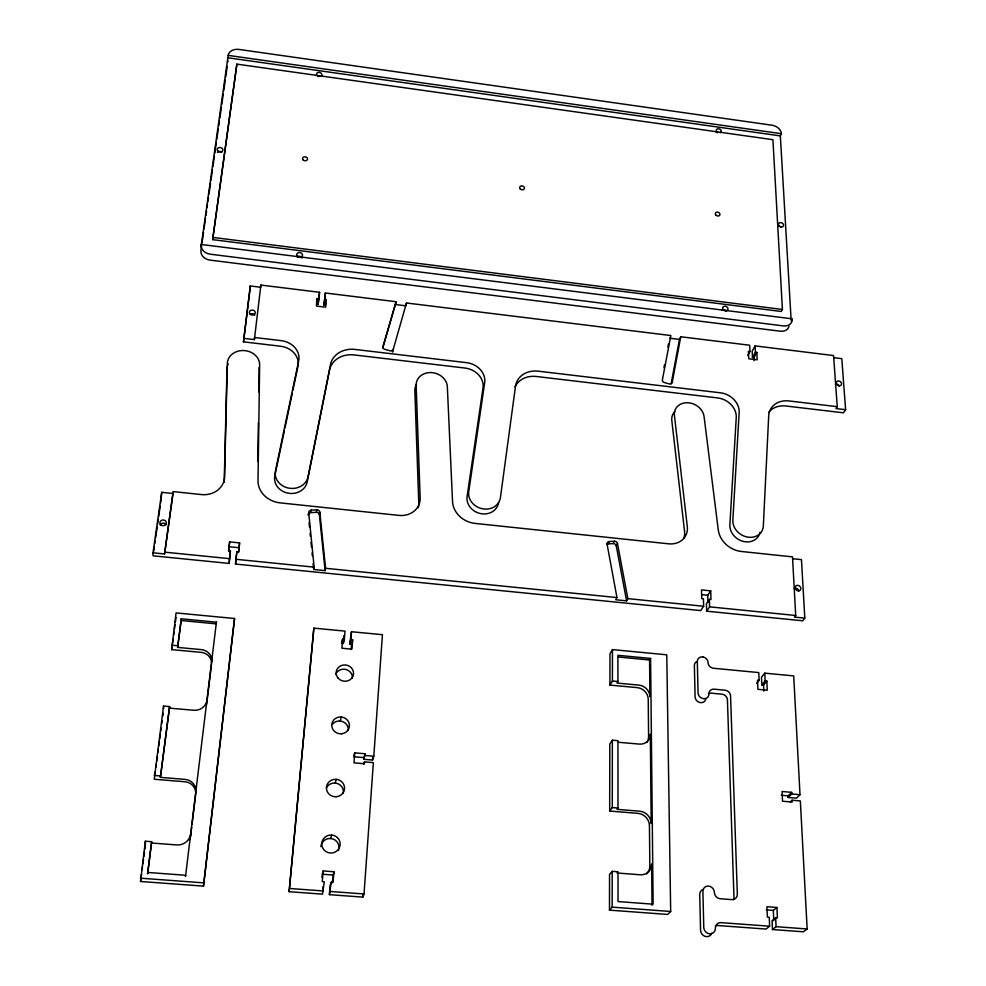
<?xml version="1.0" encoding="UTF-8"?>
<svg xmlns="http://www.w3.org/2000/svg" width="986" height="986" viewBox="0 0 986 986"><rect width="100%" height="100%" fill="white"/><g stroke="black" fill="none" stroke-linecap="round" stroke-linejoin="round"><path stroke-width="1.48" d="M646.656 742.618A11.487 10.402 39.5 0 0 648.591 736.579L648.233 699.173A11.339 10.205 36.9 0 0 637.239 687.624L609.915 685.085L609.977 653.804L612.454 649.601L666.77 654.815L670.677 911.483L667.658 914.441L609.484 910.14L612.158 907.132L612.207 871.341L618.025 871.797L618.037 901.561L653.126 904.187L650.587 658.438L617.914 655.32L617.926 681.536L616.977 683.064L638.903 685.11A11.376 10.23 36.8 0 1 649.934 696.695L649.577 659.991L650.587 658.438M646.533 873.941A12.066 11.08 51 0 0 649.823 865.942L649.441 825.652A11.881 10.883 47.1 0 0 638.028 813.376L609.668 811.047L612.281 807.559L612.355 740.203L617.951 740.696L617.988 808.027L617.002 809.333L639.754 811.219A11.918 10.908 47 0 1 651.204 823.532L650.316 734.2A11.524 10.439 39.4 0 1 639.298 744.097L618.468 742.261M609.915 685.085L612.417 681.018L612.454 649.601M163.54 708.823L163.553 706.05L169.592 706.58L160.398 777.362L184.974 779.384A12.461 11.746 -18 0 1 195.795 792.115M609.484 910.14L609.545 874.52L612.207 871.341M609.668 811.047L609.804 743.999L612.355 740.203M164.563 553.959L173.055 493.505L161.729 492.31L153.003 552.801L164.563 553.959L173.08 491.583L201.452 494.578A20.78 18.118 1.7 0 0 224.561 477.125L227.335 363.44A16.183 13.644 5.7 0 1 243.752 350.535A16.183 13.644 5.7 0 1 259.651 364.808L258.012 480.7A24.391 21.409 6.3 0 0 280.147 502.872L398.948 515.395A20.151 17.797 14 0 0 420.159 498.053L416.154 385.415A15.751 13.373 15.1 0 1 431.202 372.572A15.751 13.373 15.1 0 1 447.336 386.685L452.537 501.517A23.787 20.916 18.9 0 0 475.129 523.418L668.644 543.816A19.757 16.959 29.7 0 0 687.316 526.647L674.424 415.463A15.419 12.793 27 0 1 687.649 402.732A15.419 12.793 27 0 1 704.078 416.61L718.276 529.963A23.454 19.831 32.5 0 0 741.46 551.494L792.497 556.868L795.714 615.498L794.433 617.1L804.81 618.136L801.458 559.629L792.707 558.717M211.596 663.307A11.869 10.92 -5.5 0 0 201.107 652.35L171.675 649.626L176.075 612.91L234.545 618.505L203.498 886.118L140.53 881.484L145.361 841.218L151.659 841.711L147.617 873.695L151.659 841.711M257.839 461.152L258.381 422.661M258.825 391.873L259.133 370.317A16.096 13.594 5.6 0 0 258.887 367.766M211.707 661.557A11.918 10.945 -5.3 0 0 201.255 649.601L177.628 647.408L181.239 618.814L216.415 622.154L216.304 623.855L181.202 620.514L181.239 618.814M224.216 482.228L226.99 368.974A16.096 13.594 5.6 0 1 227.335 366.435M201.144 244.466A10.501 8.492 5.7 0 0 210.4 254.215L783.34 325.898A9.885 7.814 27.6 0 0 792.337 318.848L201.144 244.466L201.07 246.71L228.173 55.376A9.823 7.42 8.2 0 1 238.92 49.423L772.124 125.234A9.244 6.89 24.1 0 1 781.405 133.702L780.345 135.895L791.092 319.316M212.643 239.635L236.874 64.127L772.925 139.692L782.416 309.468L781.294 311.477L212.643 239.635L236.874 64.127M321.917 877.257L323.149 870.946L333.897 871.747L333.034 882.433L331.185 882.285L330.15 885.502L329.41 894.659L362.799 897.112L363.021 894.08M363.896 757.605L353.617 756.73L354.75 752.873L365.079 753.76L363.772 759.306L372.572 760.046L372.782 756.989M362.799 897.112L364.031 893.969L373.361 762.622L364.487 761.87L363.698 764.397M372.572 760.046L373.805 756.225L382.432 634.676L351.46 631.73L349.747 644.043L351.583 644.215L352.668 639.852L350.819 639.668L349.747 644.043M363.772 759.306L365.079 753.76M364.487 761.87L364.352 763.706L353.986 762.831L354.75 752.873M292.891 390.333L297.969 366.311A19.634 16.565 7.4 0 0 280.554 346.234L243.48 341.846L250.259 285.965L260.686 287.246L260.883 285.065L319.563 292.287L318.108 304.415L316.444 304.218L317.233 298.524L318.909 298.733M228.74 551.174L229.652 541.893L239.598 542.904L238.649 552.172M250.062 288.368L250.259 285.965M153.003 552.801L153.04 555.821L229.122 563.425L230.416 550.977L228.579 550.792L229.652 541.893M230.416 550.977L229.122 563.425M203.498 886.118L234.545 618.505M329.41 894.659L331.185 882.285M350.819 639.668L351.46 631.73M332.233 882.606L333.897 871.747M351.164 649.515L351.583 644.215M352.668 639.852L351.928 649.17L341.883 648.221L342.647 638.903L344.373 639.064L345.026 631.114L313.856 628.144L289.12 891.689L322.508 894.154L324.258 881.767L322.262 881.62L323.149 870.946M322.89 889.569L323.137 886.513M342.647 638.903L341.624 643.279L343.338 643.439L343.991 635.526M243.739 338.346L254.376 339.603L254.561 337.495L281.17 340.651A19.732 16.626 7.5 0 1 298.684 360.814L275.451 470.815A16.565 14.507 7 0 0 288.787 488.132A16.565 14.507 7 0 0 308.002 476.867L330.47 364.537A23.27 19.695 11.1 0 1 355.046 349.426L466.649 362.675A19.252 16.269 16.7 0 1 484.681 382.617L468.744 491.694A16.17 14.174 19.3 0 0 482.585 508.813A16.17 14.174 19.3 0 0 500.42 497.61L515.505 386.241A22.789 19.202 20.3 0 1 538.282 371.18L720.47 392.81A18.894 15.542 28 0 1 739.167 412.456L732.845 520.201A15.949 13.434 32.5 0 0 747.339 537.05A15.949 13.434 32.5 0 0 763.337 525.945L768.698 415.919A22.468 18.266 30.4 0 1 789.096 400.957L837.25 406.676L833.564 355.564L755.103 345.901L752.182 351.152L752.466 357.45L753.908 357.622L756.841 352.396L755.399 352.224L752.466 357.45M804.81 618.136L802.666 620.786L706.629 611.184L706.432 603.728L709.365 599.365L710.955 599.525L710.709 590.848L701.514 589.911L701.736 598.601L703.437 598.773L703.634 606.254L700.713 610.593L235.518 564.066L236.837 551.63L238.55 551.803L239.598 542.904M236.837 551.63L235.518 564.066M289.12 891.689L313.856 628.144M382.815 347.885L396.113 301.716L325.38 293.002L324.739 299.436L326.304 299.633L325.565 307.176L316.469 306.067L317.233 298.524M326.304 299.633L325.454 305.315L323.913 305.13L325.38 293.002M318.108 304.415L319.563 292.287M216.415 622.154L185.516 876.505L185.578 875.26L147.592 872.45M191.703 827.094L190.618 835.992A12.621 11.943 -24.3 0 1 190.175 838.063M192.06 824.123L195.672 794.445A12.424 11.709 -18.3 0 0 195.746 793.422M206.838 702.722L211.522 664.256M254.376 339.603L260.883 285.065M243.48 341.846L249.976 289.564M160.398 777.362L169.592 706.58M177.628 647.408L181.202 620.514M195.733 792.387A12.424 11.709 -18.3 0 0 184.887 781.75L154.26 779.248L163.553 706.05M140.53 881.484L141.516 874.126M142.107 869.714L142.502 866.78M142.896 863.835L143.488 859.422M143.882 856.477L144.474 852.064M144.868 849.131L145.46 844.719M154.864 774.737L155.27 771.742M155.874 767.231L156.281 764.236M156.675 761.229L157.279 756.73M157.896 752.232L158.29 749.224M158.697 746.229L159.301 741.718M159.707 738.724L160.311 734.225M160.718 731.218L161.112 728.21M161.716 723.712L162.123 720.717M162.727 716.206L163.134 713.211M171.675 649.626L172.069 646.705M172.464 643.784L173.043 639.396M173.635 635.021L174.029 632.1M174.423 629.179L175.015 624.791M175.409 621.87L175.989 617.482M201.588 245.859L200.947 250.419A10.452 8.467 5.7 0 0 210.141 260.131L780.308 331.197A9.835 7.789 27.6 0 0 789.083 326.243M202.031 242.815L203.547 232.166M203.979 229.122L205.495 218.485M205.938 215.441L206.579 210.881M207.023 207.836L207.454 204.792M207.886 201.748L208.539 197.188M208.97 194.143L210.486 183.507M210.93 180.463L212.446 169.814M212.877 166.77L214.393 156.133M214.837 153.089L216.353 142.44M216.784 139.396L218.3 128.759M218.744 125.715L219.397 121.155M219.829 118.11L221.345 107.462M221.776 104.43L223.304 93.781M223.736 90.737L225.252 80.088M225.683 77.056L227.211 66.407M153.693 551.297L154.346 546.774M154.777 543.754L155.209 540.735M155.64 537.715L157.168 527.165M157.6 524.145L158.253 519.622M158.684 516.602L160.213 506.04M160.644 503.033L161.729 492.31M323.913 305.13L324.739 299.436M325.121 570.647L325.577 568.293L319.809 512.202A2.785 2.477 8.2 0 0 316.789 509.861L311.071 510.156A2.798 2.477 7.9 0 0 308.717 512.769L308.31 515.234A2.785 2.477 7.8 0 1 310.664 512.634L316.37 512.338A2.785 2.477 8.2 0 1 319.378 514.667L325.121 570.647L313.708 569.501L313.104 563.474M310.836 512.621L311.243 510.144M316.37 512.338L316.789 509.861M319.378 514.667L319.809 512.202M313.708 569.501L314.127 567.147L308.717 512.769M671.17 383.616L679.453 339.418L680.734 336.756L749.693 345.236L749.976 351.558L747.795 355.49M680.734 336.756L672.193 382.494A2.551 2.108 25.5 0 1 669.346 383.924L664.453 382.58A2.551 2.108 25.3 0 1 662.395 379.82L670.837 335.536L406.478 302.985L392.477 352.076L393.081 349.327A2.625 2.206 12.9 0 1 389.938 350.757L384.713 349.34A2.625 2.206 12.7 0 1 382.962 346.579L396.113 301.716M663.948 367.679L664.515 364.734M667.879 347.047L668.446 344.102M284.338 430.882L274.835 475.918A16.479 14.457 6.9 0 0 288.097 493.173A16.479 14.457 6.9 0 0 307.213 481.932L329.595 369.996A23.146 19.634 11 0 1 354.036 354.923L465.084 368.061A19.153 16.22 16.7 0 1 483.017 387.917L467.093 496.599A16.084 14.124 19.3 0 0 480.86 513.644A16.084 14.124 19.3 0 0 498.608 502.478M284.966 427.875L292.263 393.34M406.478 302.985L405.862 305.808L395.522 304.538M343.338 643.439L344.373 639.064M340.232 721.074L341.267 717.044M335.166 783.13L336.189 779.408M320.82 846.654A9.108 8.973 -2.9 0 1 328.326 838.605L330.643 838.507L331.715 835.043A9.17 9.01 -1.7 0 1 332.541 852.902L330.199 853.001A9.17 9.01 -1.7 0 1 329.336 835.154L331.666 835.043M606.834 544.247A2.712 2.366 27.7 0 1 608.029 543.878L609.225 541.548L614.426 541.252A2.712 2.366 27.9 0 1 617.482 543.532L627.848 598.638L626.578 600.856L615.72 599.759L616.965 597.553L607.08 544.136A2.712 2.366 27.7 0 1 609.225 541.548M608.029 543.878L613.218 543.569L614.426 541.252M626.578 600.856L616.262 545.862L617.482 543.532M791.191 320.844L791.918 319.575M707.96 602.446L707.763 595.248L710.709 590.848M837.25 406.676L835.98 408.561L845.606 409.695L841.797 358.67L833.688 357.671M706.629 611.184L709.587 606.846L709.365 599.365M845.606 409.695L843.486 412.814L785.965 406.01A22.358 18.216 30.5 0 0 768.649 412.481M756.669 683.372L759.121 680.365L758.789 672.588L713.112 668.225A5.62 4.93 37.6 0 1 708.084 663.048L708.047 662.161A5.62 4.942 37.2 0 0 702.993 656.984M715.294 925.903A6.199 5.559 56.5 0 1 717.709 925.521L766.048 929.058L769.622 926.211L769.24 917.251L767.391 917.116L766.948 906.713L776.919 907.465L777.387 917.855L775.674 917.732L772.075 920.616L772.457 929.539L803.368 931.795L807.152 928.972L800.349 800.94L792.091 800.238L792.177 802.037L782.527 801.224L782.058 791.511L791.684 792.337L788.134 795.825L788.221 797.477L796.417 798.179L800.016 794.704L793.705 675.903L764.791 673.155L761.488 677.185L761.833 684.925L763.546 685.097L766.861 681.092L765.136 680.932L761.833 684.925M788.221 797.477L791.77 794.001L791.684 792.337M790.304 801.963L792.091 800.238M766.245 909.868L773.332 910.411L776.919 907.465M772.457 929.539L776.068 926.692L807.152 928.972M330.643 838.507L330.692 838.507A9.108 8.973 -2.9 0 1 338.481 850.462M289.909 888.497L323.494 890.974M330.446 891.492L364.031 893.969M140.394 878.181L203.769 882.864M769.622 926.211L721.012 922.637A6.236 5.596 56.3 0 0 715.38 928.233A6.236 5.608 56.3 0 1 709.735 933.853A6.236 5.608 56.3 0 1 703.77 927.395L702.895 891.529A6.138 5.522 53.5 0 1 708.49 886.069A6.138 5.522 53.5 0 1 714.394 892.392L714.431 892.922A6.138 5.509 53.5 0 0 719.805 898.702L731.785 899.626A6.138 5.497 53.6 0 0 737.331 894.142L730.54 695.487A5.682 4.992 39.8 0 0 725.474 690.249L714.184 689.177A5.682 5.004 39.4 0 0 708.922 693.934A5.682 5.029 39 0 1 703.622 698.704A5.682 5.029 39 0 1 698.063 692.924L697.312 661.125A5.62 4.942 37.2 0 1 702.081 656.898L703.018 657.009M322.175 874.212L332.849 875.026M612.158 907.132L670.677 911.483M617.014 872.992L640.185 874.779A12.115 11.117 50.8 0 0 651.623 863.946L652.029 905.308M151.684 843.018L176.753 844.94A12.67 11.992 -23.9 0 0 190.729 833.799M154.223 775.427L160.398 775.933M612.281 807.559L617.988 808.027M364.956 755.473L373.805 756.225M791.77 794.001L800.016 794.704M781.294 795.246L788.134 795.825M169.58 708.145L193.65 710.253A12.066 11.191 -8.2 0 0 207.011 700.122M612.417 681.018L617.926 681.536M171.737 645.189L177.665 645.744M618.444 657.033L649.577 659.991M759.121 680.365L757.507 680.217L757.889 689.337L767.268 690.212L766.861 681.092M164.563 552.135L229.504 558.655M235.937 559.296L314.127 567.147M325.577 568.293L616.965 597.553M627.848 598.638L703.634 606.254M709.587 606.846L795.714 615.498M229.27 546.737L239.167 547.748M701.662 594.62L707.763 595.248M669.568 338.21L679.453 339.418M749.976 351.558L748.411 351.373L748.744 358.781L757.186 359.804L756.841 352.396M212.742 237.392L782.416 309.468M228.049 57.804L780.345 135.895M228.173 55.376L781.405 133.702M309.062 522.777L309.518 527.288M310.109 533.327L310.405 536.335M311.009 542.374L311.465 546.885M312.057 552.924L312.352 555.931M755.103 345.901L755.399 352.224M753.908 357.622L754.043 360.58M764.791 673.155L765.136 680.932M775.674 917.732L776.068 926.692M763.546 685.097L763.817 691.149M773.332 910.411L773.788 920.751M145.361 841.218L145.435 843.548M227.852 61.847A9.774 7.407 8.2 0 1 228.074 60.898M217.425 152.399A2.847 2.231 6.9 0 1 221.887 152.177M778.176 226.151A2.675 2.058 25.7 0 1 781.208 227.31M297.119 256.804A2.896 2.354 9.1 0 1 301.95 258.073M317.973 76.378A2.712 2.071 10.5 0 1 319.365 76.477M721.974 309.838A2.773 2.206 25.8 0 1 725.721 310.836M716.243 132.494A2.601 1.96 22.7 0 1 717.537 132.568M717.82 132.568A2.613 1.96 22.7 0 1 716.674 129.412A2.613 1.96 22.7 0 1 720.507 129.647A2.613 1.96 22.7 0 1 720.335 132.716M298.894 257.173A2.909 2.366 9.1 0 0 302.406 255.657A2.909 2.366 9.1 0 0 300.323 252.662A2.909 2.366 9.1 0 0 296.811 254.178L296.712 254.782A2.909 2.366 9.1 0 0 298.191 256.902M318.527 76.464A2.724 2.071 10.6 0 1 316.814 73.284A2.724 2.071 10.6 0 1 321.066 73.124A2.724 2.071 10.6 0 1 320.573 76.39M189.805 839.074A12.621 11.943 -24.3 0 1 189.361 840.047M206.678 703.684A12.029 11.154 -8.4 0 1 206.431 704.645M711.818 933.126A6.199 5.583 56.6 0 1 700.565 930.254L699.727 894.573A6.101 5.497 53.8 0 1 703.351 889.347M696.547 661.692A5.596 4.918 37.3 0 0 694.366 665.242L695.093 696.892A5.657 5.004 39.2 0 0 700.159 702.587A5.657 5.004 39.2 0 0 705.84 698.803M708.466 693.614A5.657 4.992 39.6 0 1 711.14 693.158L722.368 694.218A5.657 4.979 40 0 1 727.409 699.431L733.966 897.161A6.113 5.46 53.8 0 1 733.51 899.614M415.451 386.611A15.665 13.336 15 0 0 414.835 390.752L418.767 502.971A20.053 17.723 13.9 0 1 418.187 507.827M415.759 385.834A15.665 13.336 15 0 1 416.523 384.33M674.769 411.581A15.345 12.756 27.1 0 0 671.811 420.529L684.555 531.306A19.658 16.91 29.7 0 1 683.766 538.368M227.581 365.609A16.096 13.594 5.6 0 1 228.247 364.019M160.139 524.897A3.229 2.847 -2 0 1 166.104 524.823M794.297 588.297A3.044 2.576 36.5 0 1 798.759 591.107M613.218 543.569A2.699 2.366 28 0 1 616.262 545.862M326.44 787.789A8.973 8.689 5.1 0 1 333.909 783.044L336.238 783.204A8.973 8.689 5.1 0 1 343.251 793.459M332.615 724.118A8.812 8.369 8 0 1 338.457 721.037L340.749 721.086A8.812 8.369 8 0 1 348.268 730.614M335.634 674.436A8.677 8.122 9.2 0 1 352.433 678.085M759.553 533.919A15.862 13.397 32.5 0 1 742.372 541.166A15.862 13.397 32.5 0 1 729.862 524.86L736.259 417.497A18.796 15.493 28 0 0 717.66 397.925L536.372 376.492A22.666 19.141 20.3 0 0 515 386.956M759.984 532.28A15.862 13.397 32.5 0 1 759.799 533.118M250.124 314.127A2.97 2.465 6.6 0 1 254.708 315.2M835.339 384.33A2.822 2.243 30.7 0 1 839.369 386.253M341.698 733.757L339.381 733.707A8.862 8.418 8.2 0 1 339.492 717.007L341.797 717.056A8.862 8.418 8.2 0 1 341.698 733.757M336.066 796.75L333.699 796.577A9.022 8.726 5.5 0 1 334.932 779.31L337.274 779.482A9.022 8.726 5.5 0 1 336.066 796.75M715.651 214.751A2.391 1.861 23.8 0 0 719.669 215.293A2.391 1.861 23.8 0 0 717.562 212.126A2.391 1.861 23.8 0 0 715.651 214.751M520.312 189.004A2.44 1.923 17.4 0 0 524.342 188.671A2.44 1.923 17.4 0 0 521.495 185.898A2.44 1.923 17.4 0 0 520.312 189.004M303.133 159.942A2.502 1.972 9.8 0 0 307.385 159.609A2.502 1.972 9.8 0 0 304.612 156.811A2.502 1.972 9.8 0 0 303.133 159.942M218.005 151.228A2.847 2.231 7 0 0 222.774 150.488A2.847 2.231 7 0 0 219.323 147.555A2.847 2.231 7 0 0 218.005 151.228M779.002 225.782A2.687 2.058 25.7 0 0 783.414 226.004A2.687 2.058 25.7 0 0 780.641 222.614A2.687 2.058 25.7 0 0 779.002 225.782M723.182 309.629A2.773 2.219 25.7 0 0 727.791 309.801A2.773 2.219 25.7 0 0 724.957 306.215A2.773 2.219 25.7 0 0 723.182 309.629M161.174 525.144A3.241 2.847 -1.9 0 0 166.351 523.184A3.241 2.847 -1.9 0 0 161.864 520.226A3.241 2.847 -1.9 0 0 161.174 525.144M795.221 588.519A3.057 2.576 36.5 0 0 800.139 590.244A3.057 2.576 36.5 0 0 798.574 585.524A3.057 2.576 36.5 0 0 795.221 588.519M338.247 678.282A8.726 8.159 9.4 0 0 353.074 675.94A8.726 8.159 9.4 0 0 343.214 665.032A8.726 8.159 9.4 0 0 338.247 678.282M250.555 314.497A2.983 2.477 6.7 0 0 255.263 312.907A2.983 2.477 6.7 0 0 251.073 310.245A2.983 2.477 6.7 0 0 250.555 314.497M836.683 384.318A2.822 2.255 30.7 0 0 841.329 384.873A2.822 2.255 30.7 0 0 838.741 381.003A2.822 2.255 30.7 0 0 836.683 384.318"/></g></svg>
